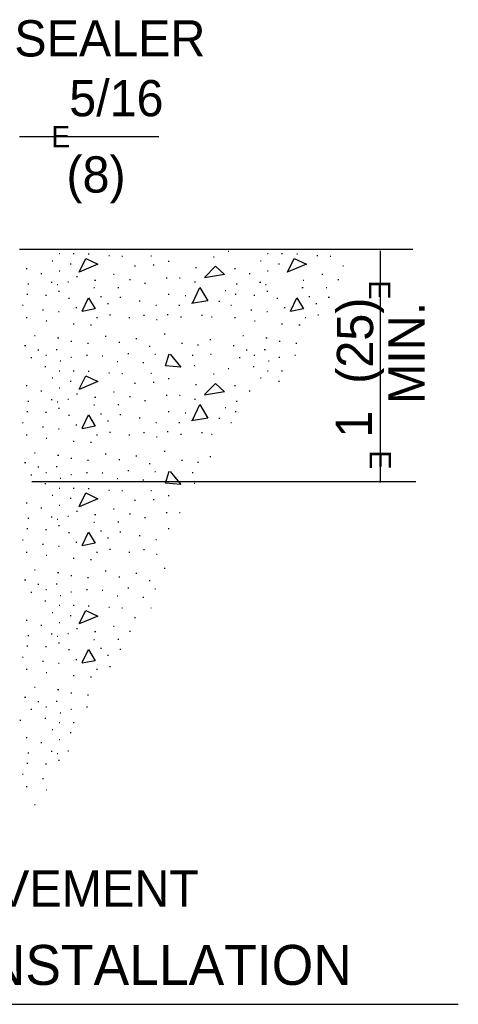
# Model space of a CAD drawing. Extents: x 17216 to 18874, y 6612 to 8544.
# Drawn here: x 18591.9 to 18616.1, y 8163.3 to 8217.6 of the extents above; entities that cross this region are included whole.
import ezdxf

# ---------------------------------------------------------------- set-up
doc = ezdxf.new("R2010")
doc.units = 0
for name, color, linetype in [('Design_EX_Roadway Dimensions', 7, 'Continuous'), ('Design_EX_Roadway Notes', 7, 'Continuous'), ('Removal_Items', 7, 'Continuous'), ('Sheets_General Details', 7, 'Continuous'), ('Signals_PR_Detector Loop', 7, 'Continuous')]:
    doc.layers.add(name, color=color, linetype=linetype)

msp = doc.modelspace()

# ---------------------------------------------------------------- linework, layer by layer
at = {"layer": 'Design_EX_Roadway Dimensions'}
for p, q in [((18599.583, 8211.182), (18591.893, 8211.182)), ((18611.803, 8204.892), (18611.803, 8192.102)), ((18592.563, 8192.162), (18613.763, 8192.162))]:
    msp.add_line(p, q, dxfattribs=at)
at = {"layer": 'Removal_Items'}
for p, q in [((18603.413, 8204.862), (18603.453, 8204.862)), ((18593.683, 8204.342), (18593.723, 8204.342)), ((18594.073, 8204.732), (18594.123, 8204.732)), ((18594.853, 8204.732), (18594.903, 8204.732)), ((18595.683, 8204.712), (18595.733, 8204.712)), ((18596.813, 8204.622), (18596.853, 8204.622)), ((18597.533, 8204.592), (18597.583, 8204.592)), ((18599.133, 8204.602), (18599.183, 8204.602)), ((18600.093, 8204.322), (18600.143, 8204.322)), ((18602.593, 8204.562), (18602.633, 8204.562)), ((18605.183, 8204.342), (18605.223, 8204.342)), ((18605.573, 8204.732), (18605.623, 8204.732)), ((18606.353, 8204.732), (18606.403, 8204.732)), ((18607.193, 8204.712), (18607.233, 8204.712)), ((18608.303, 8204.622), (18608.363, 8204.622)), ((18609.033, 8204.592), (18609.083, 8204.592)), ((18592.253, 8203.912), (18592.303, 8203.912)), ((18594.073, 8203.792), (18594.123, 8203.792)), ((18594.683, 8204.172), (18594.733, 8204.172)), ((18598.233, 8204.062), (18598.293, 8204.062)), ((18599.263, 8204.112), (18599.313, 8204.112)), ((18601.603, 8203.972), (18601.653, 8203.972)), ((18603.753, 8203.912), (18603.803, 8203.912)), ((18605.573, 8203.792), (18605.623, 8203.792)), ((18606.183, 8204.172), (18606.233, 8204.172)), ((18609.733, 8204.062), (18609.783, 8204.062)), ((18593.063, 8203.632), (18593.113, 8203.632)), ((18594.553, 8203.172), (18594.593, 8203.172)), ((18595.043, 8203.462), (18595.083, 8203.462)), ((18596.033, 8203.272), (18596.093, 8203.272)), ((18597.083, 8203.592), (18597.123, 8203.592)), ((18597.963, 8203.312), (18598.013, 8203.312)), ((18599.993, 8203.392), (18600.043, 8203.392)), ((18600.713, 8203.392), (18600.753, 8203.392)), ((18601.543, 8203.172), (18601.603, 8203.172)), ((18604.563, 8203.632), (18604.613, 8203.632)), ((18607.543, 8203.272), (18607.593, 8203.272)), ((18608.573, 8203.592), (18608.633, 8203.592)), ((18609.463, 8203.312), (18609.513, 8203.312)), ((18592.353, 8203.062), (18592.403, 8203.062)), ((18593.643, 8203.152), (18593.693, 8203.152)), ((18593.963, 8203.032), (18594.003, 8203.032)), ((18594.043, 8202.662), (18594.093, 8202.662)), ((18595.983, 8202.862), (18596.033, 8202.862)), ((18597.313, 8202.872), (18597.373, 8202.872)), ((18598.793, 8203.102), (18598.843, 8203.102)), ((18603.233, 8202.702), (18603.283, 8202.702)), ((18603.853, 8203.062), (18603.903, 8203.062)), ((18605.143, 8203.152), (18605.203, 8203.152)), ((18605.463, 8203.032), (18605.503, 8203.032)), ((18605.543, 8202.662), (18605.593, 8202.662)), ((18607.483, 8202.862), (18607.543, 8202.862)), ((18608.813, 8202.872), (18608.863, 8202.872)), ((18592.293, 8202.502), (18592.353, 8202.502)), ((18593.323, 8202.442), (18593.373, 8202.442)), ((18594.593, 8202.282), (18594.643, 8202.282)), ((18596.363, 8202.372), (18596.413, 8202.372)), ((18597.433, 8202.322), (18597.483, 8202.322)), ((18598.493, 8202.132), (18598.543, 8202.132)), ((18600.093, 8202.502), (18600.143, 8202.502)), ((18601.033, 8202.422), (18601.073, 8202.422)), ((18602.883, 8202.112), (18602.943, 8202.112)), ((18603.793, 8202.502), (18603.853, 8202.502)), ((18604.823, 8202.442), (18604.873, 8202.442)), ((18606.093, 8202.282), (18606.143, 8202.282)), ((18607.863, 8202.372), (18607.913, 8202.372)), ((18608.933, 8202.322), (18608.993, 8202.322)), ((18592.053, 8201.882), (18592.093, 8201.882)), ((18593.153, 8201.632), (18593.213, 8201.632)), ((18595.003, 8201.752), (18595.053, 8201.752)), ((18596.753, 8201.982), (18596.803, 8201.982)), ((18599.413, 8201.892), (18599.453, 8201.892)), ((18600.683, 8201.892), (18600.733, 8201.892)), ((18603.553, 8201.882), (18603.593, 8201.882)), ((18604.663, 8201.632), (18604.713, 8201.632)), ((18606.503, 8201.752), (18606.563, 8201.752)), ((18608.253, 8201.982), (18608.303, 8201.982)), ((18592.253, 8201.202), (18592.303, 8201.202)), ((18593.353, 8201.022), (18593.403, 8201.022)), ((18594.033, 8201.532), (18594.083, 8201.532)), ((18596.143, 8201.202), (18596.203, 8201.202)), ((18596.853, 8201.352), (18596.903, 8201.352)), ((18597.923, 8201.202), (18597.973, 8201.202)), ((18598.733, 8201.342), (18598.793, 8201.342)), ((18599.443, 8201.092), (18599.493, 8201.092)), ((18600.033, 8201.372), (18600.093, 8201.372)), ((18600.783, 8201.242), (18600.833, 8201.242)), ((18601.943, 8201.342), (18601.983, 8201.342)), ((18602.493, 8201.252), (18602.533, 8201.252)), ((18603.753, 8201.202), (18603.803, 8201.202)), ((18604.853, 8201.022), (18604.903, 8201.022)), ((18605.533, 8201.532), (18605.583, 8201.532)), ((18607.653, 8201.202), (18607.703, 8201.202)), ((18608.353, 8201.352), (18608.403, 8201.352)), ((18594.853, 8200.862), (18594.903, 8200.862)), ((18595.813, 8200.802), (18595.863, 8200.802)), ((18606.353, 8200.862), (18606.403, 8200.862)), ((18607.313, 8200.802), (18607.373, 8200.802)), ((18592.713, 8200.212), (18592.753, 8200.212)), ((18593.993, 8200.082), (18594.053, 8200.082)), ((18594.723, 8199.912), (18594.773, 8199.912)), ((18596.623, 8200.172), (18596.673, 8200.172)), ((18598.303, 8200.042), (18598.363, 8200.042)), ((18599.873, 8200.312), (18599.923, 8200.312)), ((18602.403, 8200.002), (18602.453, 8200.002)), ((18604.213, 8200.212), (18604.253, 8200.212)), ((18605.493, 8200.082), (18605.553, 8200.082)), ((18606.223, 8199.912), (18606.273, 8199.912)), ((18592.173, 8199.672), (18592.233, 8199.672)), ((18592.893, 8199.432), (18592.953, 8199.432)), ((18593.903, 8199.452), (18593.963, 8199.452)), ((18595.643, 8199.802), (18595.693, 8199.802)), ((18597.373, 8199.842), (18597.423, 8199.842)), ((18599.053, 8199.632), (18599.103, 8199.632)), ((18600.823, 8199.802), (18600.883, 8199.802)), ((18601.723, 8199.692), (18601.773, 8199.692)), ((18603.683, 8199.672), (18603.733, 8199.672)), ((18604.403, 8199.432), (18604.453, 8199.432)), ((18605.403, 8199.452), (18605.463, 8199.452)), ((18607.143, 8199.802), (18607.193, 8199.802)), ((18592.513, 8199.002), (18592.563, 8199.002)), ((18593.333, 8199.132), (18593.383, 8199.132)), ((18594.713, 8199.012), (18594.763, 8199.012)), ((18595.593, 8199.132), (18595.633, 8199.132)), ((18596.443, 8199.102), (18596.493, 8199.102)), ((18597.863, 8199.232), (18597.923, 8199.232)), ((18599.353, 8199.182), (18599.393, 8199.182)), ((18601.423, 8199.132), (18601.473, 8199.132)), ((18602.433, 8199.192), (18602.473, 8199.192)), ((18604.013, 8199.002), (18604.063, 8199.002)), ((18604.833, 8199.132), (18604.883, 8199.132)), ((18606.213, 8199.012), (18606.263, 8199.012)), ((18607.093, 8199.132), (18607.133, 8199.132)), ((18593.293, 8198.512), (18593.333, 8198.512)), ((18594.133, 8198.812), (18594.173, 8198.812)), ((18597.273, 8198.782), (18597.323, 8198.782)), ((18598.703, 8198.722), (18598.743, 8198.722)), ((18601.523, 8198.552), (18601.563, 8198.552)), ((18603.413, 8198.392), (18603.453, 8198.392)), ((18604.793, 8198.512), (18604.843, 8198.512)), ((18605.633, 8198.812), (18605.673, 8198.812)), ((18593.683, 8197.882), (18593.723, 8197.882)), ((18594.073, 8198.272), (18594.123, 8198.272)), ((18594.853, 8198.272), (18594.903, 8198.272)), ((18595.683, 8198.242), (18595.733, 8198.242)), ((18596.813, 8198.162), (18596.853, 8198.162)), ((18597.533, 8198.122), (18597.583, 8198.122)), ((18599.133, 8198.132), (18599.183, 8198.132)), ((18600.093, 8197.852), (18600.143, 8197.852)), ((18602.593, 8198.102), (18602.633, 8198.102)), ((18605.183, 8197.882), (18605.223, 8197.882)), ((18605.573, 8198.272), (18605.623, 8198.272)), ((18606.353, 8198.272), (18606.403, 8198.272)), ((18592.253, 8197.452), (18592.303, 8197.452)), ((18594.073, 8197.322), (18594.123, 8197.322)), ((18594.683, 8197.702), (18594.733, 8197.702)), ((18598.233, 8197.592), (18598.293, 8197.592)), ((18599.263, 8197.642), (18599.313, 8197.642)), ((18601.603, 8197.512), (18601.653, 8197.512)), ((18603.753, 8197.452), (18603.803, 8197.452)), ((18606.183, 8197.702), (18606.233, 8197.702)), ((18593.063, 8197.162), (18593.113, 8197.162)), ((18593.643, 8196.682), (18593.693, 8196.682)), ((18594.553, 8196.712), (18594.593, 8196.712)), ((18595.043, 8196.992), (18595.083, 8196.992)), ((18596.033, 8196.812), (18596.093, 8196.812)), ((18597.083, 8197.112), (18597.123, 8197.112)), ((18597.963, 8196.842), (18598.013, 8196.842)), ((18599.993, 8196.932), (18600.043, 8196.932)), ((18600.713, 8196.932), (18600.753, 8196.932)), ((18601.543, 8196.712), (18601.603, 8196.712)), ((18604.563, 8197.162), (18604.613, 8197.162)), ((18592.353, 8196.602), (18592.403, 8196.602)), ((18593.963, 8196.562), (18594.003, 8196.562)), ((18594.043, 8196.202), (18594.093, 8196.202)), ((18595.983, 8196.392), (18596.033, 8196.392)), ((18597.313, 8196.402), (18597.373, 8196.402)), ((18598.793, 8196.632), (18598.843, 8196.632)), ((18603.233, 8196.242), (18603.283, 8196.242)), ((18603.853, 8196.602), (18603.903, 8196.602)), ((18592.293, 8196.032), (18592.353, 8196.032)), ((18593.323, 8195.982), (18593.373, 8195.982)), ((18594.593, 8195.822), (18594.643, 8195.822)), ((18596.363, 8195.902), (18596.413, 8195.902)), ((18597.433, 8195.852), (18597.483, 8195.852)), ((18598.493, 8195.672), (18598.543, 8195.672)), ((18600.093, 8196.032), (18600.143, 8196.032)), ((18601.033, 8195.952), (18601.073, 8195.952)), ((18602.883, 8195.652), (18602.943, 8195.652)), ((18603.793, 8196.032), (18603.853, 8196.032)), ((18592.053, 8195.412), (18592.093, 8195.412)), ((18593.153, 8195.172), (18593.213, 8195.172)), ((18594.033, 8195.072), (18594.083, 8195.072)), ((18595.003, 8195.292), (18595.053, 8195.292)), ((18596.753, 8195.512), (18596.803, 8195.512)), ((18599.413, 8195.422), (18599.453, 8195.422)), ((18600.683, 8195.422), (18600.733, 8195.422)), ((18603.553, 8195.412), (18603.593, 8195.412)), ((18592.253, 8194.742), (18592.303, 8194.742)), ((18593.353, 8194.552), (18593.403, 8194.552)), ((18596.143, 8194.742), (18596.203, 8194.742)), ((18596.853, 8194.882), (18596.903, 8194.882)), ((18597.923, 8194.742), (18597.973, 8194.742)), ((18598.733, 8194.872), (18598.793, 8194.872)), ((18599.443, 8194.632), (18599.493, 8194.632)), ((18600.033, 8194.912), (18600.093, 8194.912)), ((18600.783, 8194.772), (18600.833, 8194.772)), ((18601.943, 8194.872), (18601.983, 8194.872)), ((18602.493, 8194.772), (18602.533, 8194.772)), ((18594.853, 8194.392), (18594.903, 8194.392)), ((18595.813, 8194.332), (18595.863, 8194.332)), ((18592.713, 8193.742), (18592.753, 8193.742)), ((18593.993, 8193.612), (18594.053, 8193.612)), ((18594.723, 8193.442), (18594.773, 8193.442)), ((18596.623, 8193.692), (18596.673, 8193.692)), ((18598.303, 8193.572), (18598.363, 8193.572)), ((18599.873, 8193.842), (18599.923, 8193.842)), ((18602.403, 8193.532), (18602.453, 8193.532)), ((18592.173, 8193.202), (18592.233, 8193.202)), ((18592.893, 8192.972), (18592.953, 8192.972)), ((18593.903, 8192.982), (18593.963, 8192.982)), ((18595.643, 8193.332), (18595.693, 8193.332)), ((18597.373, 8193.372), (18597.423, 8193.372)), ((18599.053, 8193.152), (18599.103, 8193.152)), ((18600.823, 8193.332), (18600.883, 8193.332)), ((18601.723, 8193.232), (18601.773, 8193.232)), ((18592.513, 8192.532), (18592.563, 8192.532)), ((18593.333, 8192.662), (18593.383, 8192.662)), ((18594.133, 8192.342), (18594.173, 8192.342)), ((18594.713, 8192.542), (18594.763, 8192.542)), ((18595.593, 8192.662), (18595.633, 8192.662)), ((18596.443, 8192.642), (18596.493, 8192.642)), ((18597.273, 8192.322), (18597.323, 8192.322)), ((18597.863, 8192.762), (18597.923, 8192.762)), ((18599.353, 8192.712), (18599.393, 8192.712)), ((18601.423, 8192.662), (18601.473, 8192.662)), ((18593.293, 8192.052), (18593.333, 8192.052)), ((18594.073, 8191.802), (18594.123, 8191.802)), ((18594.853, 8191.802), (18594.903, 8191.802)), ((18595.683, 8191.782), (18595.733, 8191.782)), ((18598.703, 8192.252), (18598.743, 8192.252)), ((18601.523, 8192.072), (18601.563, 8192.072)), ((18593.683, 8191.412), (18593.723, 8191.412)), ((18594.683, 8191.242), (18594.733, 8191.242)), ((18596.813, 8191.692), (18596.853, 8191.692)), ((18597.533, 8191.662), (18597.583, 8191.662)), ((18599.133, 8191.672), (18599.183, 8191.672)), ((18600.093, 8191.392), (18600.143, 8191.392)), ((18592.253, 8190.982), (18592.303, 8190.982)), ((18593.063, 8190.702), (18593.113, 8190.702)), ((18594.073, 8190.862), (18594.123, 8190.862)), ((18598.233, 8191.132), (18598.293, 8191.132)), ((18599.263, 8191.172), (18599.313, 8191.172)), ((18592.353, 8190.132), (18592.403, 8190.132)), ((18593.643, 8190.222), (18593.693, 8190.222)), ((18594.553, 8190.242), (18594.593, 8190.242)), ((18595.043, 8190.532), (18595.083, 8190.532)), ((18596.033, 8190.342), (18596.093, 8190.342)), ((18597.083, 8190.652), (18597.123, 8190.652)), ((18597.963, 8190.372), (18598.013, 8190.372)), ((18598.793, 8190.172), (18598.843, 8190.172)), ((18599.993, 8190.452), (18600.043, 8190.452)), ((18600.713, 8190.452), (18600.753, 8190.452)), ((18593.963, 8190.092), (18594.003, 8190.092)), ((18594.043, 8189.732), (18594.093, 8189.732)), ((18595.983, 8189.922), (18596.033, 8189.922)), ((18597.313, 8189.942), (18597.373, 8189.942)), ((18592.293, 8189.562), (18592.353, 8189.562)), ((18593.323, 8189.512), (18593.373, 8189.512)), ((18594.593, 8189.352), (18594.643, 8189.352)), ((18596.363, 8189.442), (18596.413, 8189.442)), ((18596.753, 8189.052), (18596.803, 8189.052)), ((18597.433, 8189.382), (18597.483, 8189.382)), ((18598.493, 8189.192), (18598.543, 8189.192)), ((18600.093, 8189.562), (18600.143, 8189.562)), ((18592.053, 8188.942), (18592.093, 8188.942)), ((18593.153, 8188.702), (18593.213, 8188.702)), ((18594.033, 8188.602), (18594.083, 8188.602)), ((18595.003, 8188.822), (18595.053, 8188.822)), ((18599.413, 8188.962), (18599.453, 8188.962)), ((18592.253, 8188.272), (18592.303, 8188.272)), ((18593.353, 8188.092), (18593.403, 8188.092)), ((18596.143, 8188.272), (18596.203, 8188.272)), ((18596.853, 8188.422), (18596.903, 8188.422)), ((18597.923, 8188.272), (18597.973, 8188.272)), ((18598.733, 8188.402), (18598.793, 8188.402)), ((18599.443, 8188.162), (18599.493, 8188.162)), ((18594.853, 8187.932), (18594.903, 8187.932)), ((18595.813, 8187.862), (18595.863, 8187.862)), ((18592.713, 8187.282), (18592.753, 8187.282)), ((18593.993, 8187.142), (18594.053, 8187.142)), ((18594.723, 8186.972), (18594.773, 8186.972)), ((18596.623, 8187.232), (18596.673, 8187.232)), ((18597.373, 8186.912), (18597.423, 8186.912)), ((18598.303, 8187.112), (18598.363, 8187.112)), ((18599.873, 8187.382), (18599.923, 8187.382)), ((18592.173, 8186.742), (18592.233, 8186.742)), ((18592.893, 8186.492), (18592.953, 8186.492)), ((18593.903, 8186.522), (18593.963, 8186.522)), ((18595.643, 8186.862), (18595.693, 8186.862)), ((18599.053, 8186.692), (18599.103, 8186.692)), ((18592.513, 8186.062), (18592.563, 8186.062)), ((18593.333, 8186.202), (18593.383, 8186.202)), ((18594.133, 8185.872), (18594.173, 8185.872)), ((18594.713, 8186.072), (18594.763, 8186.072)), ((18595.593, 8186.202), (18595.633, 8186.202)), ((18596.443, 8186.172), (18596.493, 8186.172)), ((18597.273, 8185.852), (18597.323, 8185.852)), ((18597.863, 8186.302), (18597.923, 8186.302)), ((18599.353, 8186.242), (18599.393, 8186.242)), ((18593.293, 8185.582), (18593.333, 8185.582)), ((18594.073, 8185.332), (18594.123, 8185.332)), ((18594.853, 8185.332), (18594.903, 8185.332)), ((18595.683, 8185.312), (18595.733, 8185.312)), ((18598.703, 8185.782), (18598.743, 8185.782)), ((18593.683, 8184.942), (18593.723, 8184.942)), ((18594.683, 8184.772), (18594.733, 8184.772)), ((18596.813, 8185.232), (18596.853, 8185.232)), ((18597.533, 8185.192), (18597.583, 8185.192)), ((18592.253, 8184.512), (18592.303, 8184.512)), ((18593.063, 8184.232), (18593.113, 8184.232)), ((18594.073, 8184.392), (18594.123, 8184.392)), ((18597.083, 8184.182), (18597.123, 8184.182)), ((18598.233, 8184.662), (18598.293, 8184.662)), ((18592.353, 8183.672), (18592.403, 8183.672)), ((18593.643, 8183.752), (18593.693, 8183.752)), ((18593.963, 8183.622), (18594.003, 8183.622)), ((18594.553, 8183.782), (18594.593, 8183.782)), ((18595.043, 8184.062), (18595.083, 8184.062)), ((18596.033, 8183.882), (18596.093, 8183.882)), ((18597.963, 8183.902), (18598.013, 8183.902)), ((18592.293, 8183.102), (18592.353, 8183.102)), ((18594.043, 8183.262), (18594.093, 8183.262)), ((18595.983, 8183.452), (18596.033, 8183.452)), ((18597.313, 8183.472), (18597.373, 8183.472)), ((18593.323, 8183.052), (18593.373, 8183.052)), ((18594.593, 8182.892), (18594.643, 8182.892)), ((18596.363, 8182.972), (18596.413, 8182.972)), ((18596.753, 8182.582), (18596.803, 8182.582)), ((18597.433, 8182.912), (18597.483, 8182.912)), ((18592.053, 8182.472), (18592.093, 8182.472)), ((18593.153, 8182.242), (18593.213, 8182.242)), ((18594.033, 8182.142), (18594.083, 8182.142)), ((18595.003, 8182.352), (18595.053, 8182.352)), ((18592.253, 8181.812), (18592.303, 8181.812)), ((18593.353, 8181.622), (18593.403, 8181.622)), ((18594.853, 8181.452), (18594.903, 8181.452)), ((18596.143, 8181.812), (18596.203, 8181.812)), ((18596.853, 8181.952), (18596.903, 8181.952)), ((18595.813, 8181.392), (18595.863, 8181.392)), ((18592.713, 8180.812), (18592.753, 8180.812)), ((18593.993, 8180.682), (18594.053, 8180.682)), ((18594.723, 8180.512), (18594.773, 8180.512)), ((18595.643, 8180.402), (18595.693, 8180.402)), ((18592.173, 8180.272), (18592.233, 8180.272)), ((18592.893, 8180.032), (18592.953, 8180.032)), ((18593.903, 8180.052), (18593.963, 8180.052)), ((18592.513, 8179.602), (18592.563, 8179.602)), ((18593.333, 8179.732), (18593.383, 8179.732)), ((18594.133, 8179.402), (18594.173, 8179.402)), ((18594.713, 8179.612), (18594.763, 8179.612)), ((18595.593, 8179.732), (18595.633, 8179.732)), ((18591.903, 8179.002), (18591.963, 8179.002)), ((18593.293, 8179.112), (18593.333, 8179.112)), ((18594.073, 8178.862), (18594.123, 8178.862)), ((18594.853, 8178.862), (18594.903, 8178.862)), ((18593.683, 8178.482), (18593.723, 8178.482)), ((18594.683, 8178.312), (18594.733, 8178.312)), ((18592.253, 8178.042), (18592.303, 8178.042)), ((18593.063, 8177.772), (18593.113, 8177.772)), ((18594.073, 8177.932), (18594.123, 8177.932)), ((18592.353, 8177.202), (18592.403, 8177.202)), ((18593.643, 8177.292), (18593.693, 8177.292)), ((18593.963, 8177.162), (18594.003, 8177.162)), ((18594.553, 8177.312), (18594.593, 8177.312)), ((18592.293, 8176.632), (18592.353, 8176.632)), ((18593.323, 8176.582), (18593.373, 8176.582)), ((18594.043, 8176.792), (18594.093, 8176.792)), ((18592.053, 8176.012), (18592.093, 8176.012)), ((18593.153, 8175.772), (18593.213, 8175.772)), ((18592.253, 8175.332), (18592.303, 8175.332)), ((18592.713, 8174.352), (18592.753, 8174.352))]:
    msp.add_line(p, q, dxfattribs=at)
for points in [[(18595.183, 8203.712), (18595.553, 8204.462), (18596.213, 8204.142), (18595.173, 8203.702)], [(18606.683, 8203.712), (18607.053, 8204.462), (18607.723, 8204.142), (18606.673, 8203.702)], [(18602.103, 8203.422), (18602.703, 8204.032), (18603.213, 8203.572), (18602.093, 8203.402)], [(18601.433, 8202.002), (18601.843, 8202.872), (18602.293, 8202.122), (18601.383, 8201.972)], [(18595.343, 8201.562), (18595.703, 8202.292), (18596.073, 8201.682), (18595.343, 8201.542)], [(18606.843, 8201.562), (18607.193, 8202.292), (18607.573, 8201.682), (18606.843, 8201.542)], [(18600.203, 8199.192), (18600.803, 8198.472), (18599.943, 8198.542), (18600.153, 8199.202)], [(18595.183, 8197.252), (18595.553, 8197.992), (18596.213, 8197.672), (18595.173, 8197.232)], [(18602.103, 8196.962), (18602.703, 8197.572), (18603.213, 8197.102), (18602.093, 8196.932)], [(18601.433, 8195.542), (18601.843, 8196.402), (18602.293, 8195.652), (18601.383, 8195.502)], [(18595.343, 8195.102), (18595.703, 8195.832), (18596.073, 8195.222), (18595.343, 8195.072)], [(18600.203, 8192.722), (18600.803, 8192.002), (18599.943, 8192.072), (18600.153, 8192.732)], [(18595.183, 8190.782), (18595.553, 8191.532), (18596.213, 8191.212), (18595.173, 8190.772)], [(18595.343, 8188.632), (18595.703, 8189.362), (18596.073, 8188.752), (18595.343, 8188.612)], [(18595.183, 8184.322), (18595.553, 8185.052), (18596.213, 8184.742), (18595.173, 8184.302)], [(18599.133, 8185.202), (18599.163, 8185.202)], [(18595.343, 8182.172), (18595.703, 8182.892), (18596.073, 8182.272), (18595.343, 8182.142)], [(18593.353, 8175.152), (18593.373, 8175.152)]]:
    msp.add_lwpolyline(points, dxfattribs=at)
at = {"layer": 'Sheets_General Details'}
msp.add_line((18562.393, 8163.322), (18616.113, 8163.322), dxfattribs=at)
at = {"layer": 'Signals_PR_Detector Loop'}
msp.add_line((18591.893, 8204.972), (18613.593, 8204.972), dxfattribs=at)

# ---------------------------------------------------------------- texts
at = {"layer": 'Design_EX_Roadway Dimensions'}
for s, height, p in [('5/16', 2, (18594.633, 8212.307)), ('E', 1.17, (18593.643, 8210.602)), ('(8)', 2, (18594.478, 8208.1))]:
    msp.add_text(s, height=height, dxfattribs=at).set_placement(p)
for s, height, rotation, p in [('E', 1.179, 270, (18611.173, 8203.252)), ('(25)', 2, 90, (18611.409, 8197.551)), ('MIN.', 2, 90, (18614.258, 8196.431)), ('1', 2, 90, (18611.345, 8194.58)), ('E', 1.179, 270, (18611.213, 8193.882))]:
    msp.add_text(s, height=height, rotation=rotation, dxfattribs=at).set_placement(p)
at = {"layer": 'Design_EX_Roadway Notes'}
for s, p in [('APPROVED SEALER', (18575.995, 8215.607)), ('LOOP IN PAVEMENT', (18575.487, 8168.709))]:
    msp.add_text(s, height=2, dxfattribs=at).set_placement(p)
at = {"layer": 'Sheets_General Details'}
msp.add_text('DETECTOR LOOP INSTALLATION', height=2.20494, dxfattribs=at).set_placement((18563.213, 8164.392))

doc.saveas('drawing.dxf')
